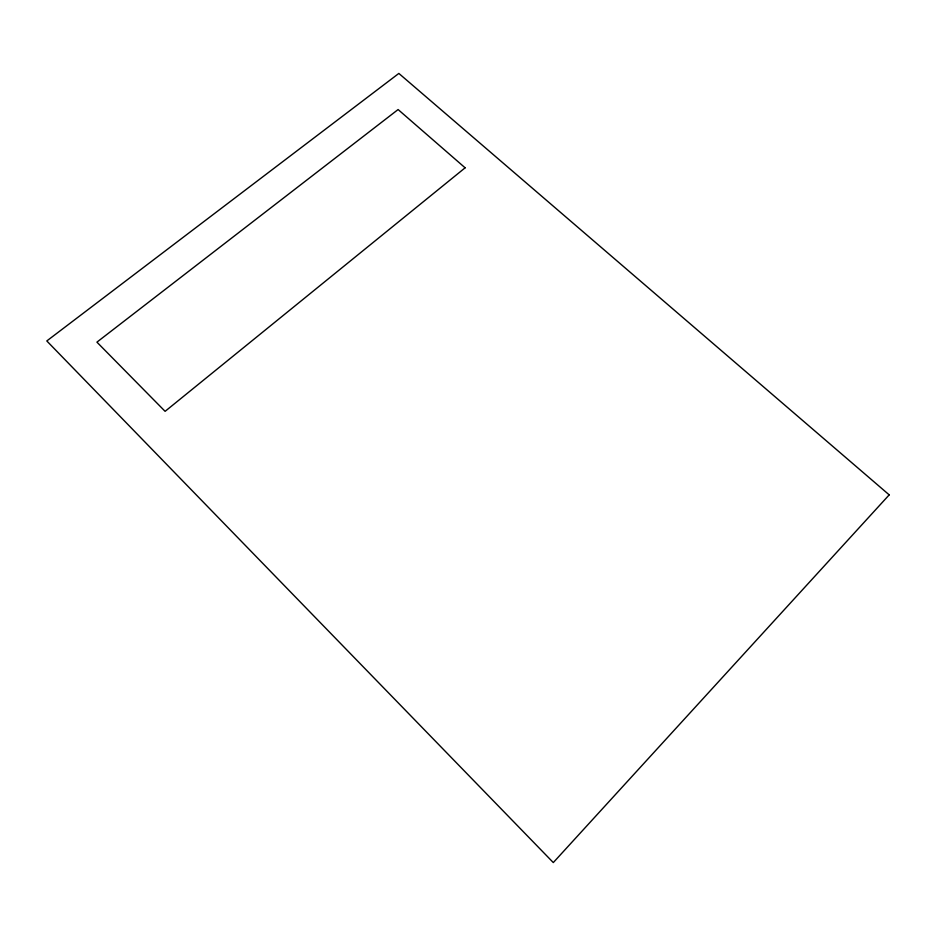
<?xml version="1.0" encoding="UTF-8"?>
<svg xmlns="http://www.w3.org/2000/svg" width="936" height="936" viewBox="0 0 936 936"><rect width="100%" height="100%" fill="white"/><g stroke="black" fill="none" stroke-linecap="round" stroke-linejoin="round"><path stroke-width="1.4" d="M889.2 494.863L553.305 862.571L46.8 340.95L398.853 73.429L889.2 494.863M465.122 167.813L165.099 411.337L96.923 342.143L398.104 109.547L465.122 167.813"/></g></svg>
